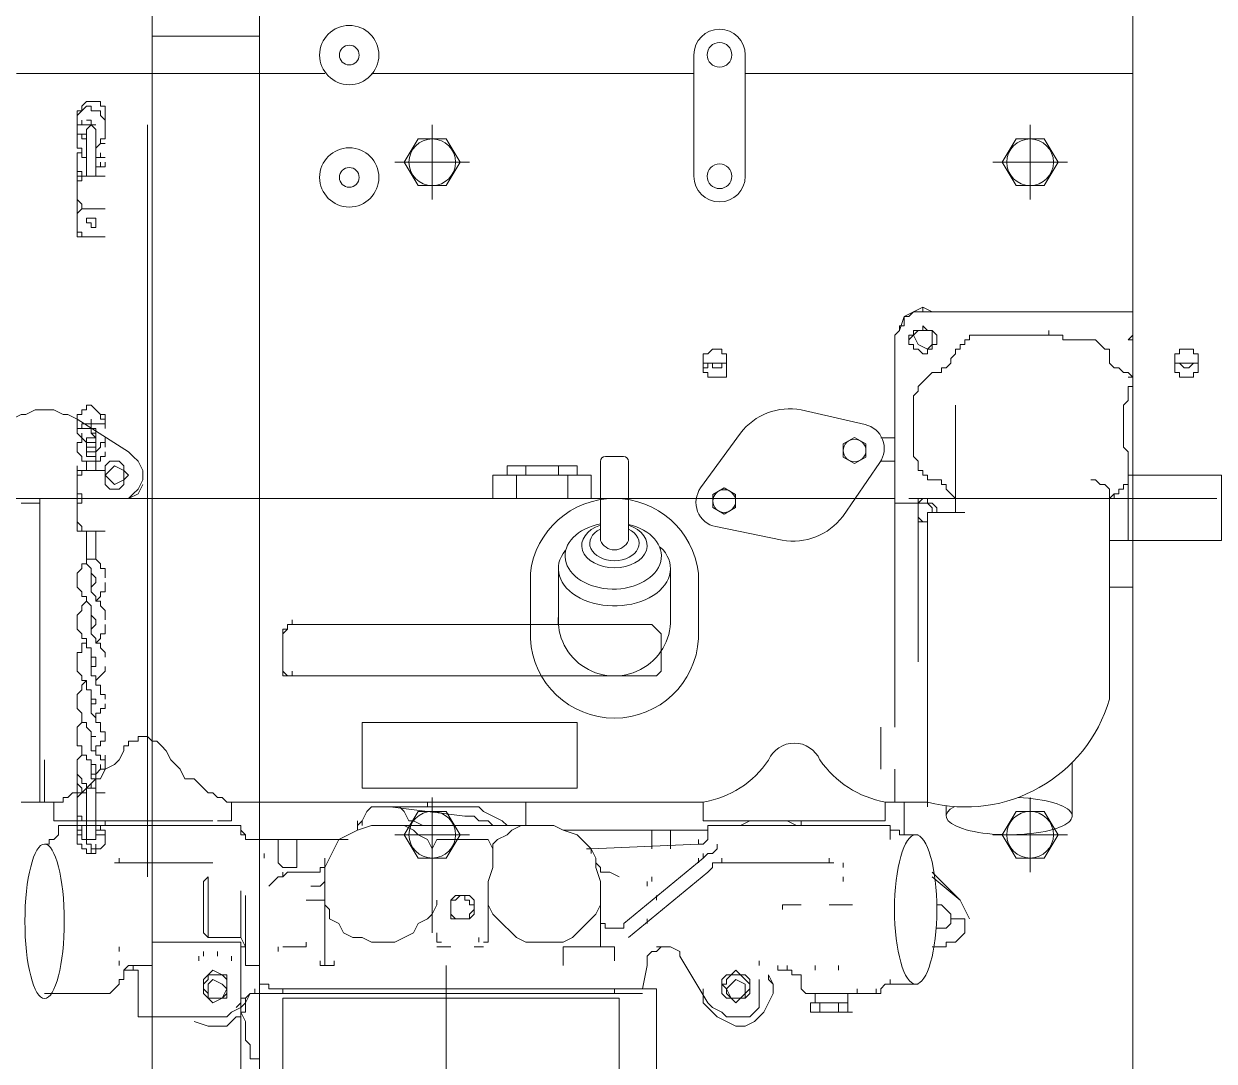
# Model space of a CAD drawing. Header units: metres. Extents: x 397906.3 to 397920.3, y 480840.8 to 480854.5.
# Drawn here: x 397908.013 to 397908.671, y 480842.32 to 480842.894 of the extents above; entities that cross this region are included whole.
import ezdxf

# ---------------------------------------------------------------- set-up
doc = ezdxf.new("R2010")
doc.units = ezdxf.units.M
doc.header["$MEASUREMENT"] = 0
doc.linetypes.add('CENTER2', pattern=[1.125, 0.75, -0.125, 0.125, -0.125])
for name, color, linetype, lineweight in [('00-BAUT', 213, 'Continuous', 0), ('02-ENGINE', 213, 'Continuous', 0), ('at_Entity', 7, 'Continuous', 0)]:
    doc.layers.add(name, color=color, linetype=linetype, lineweight=lineweight)

# ---------------------------------------------------------------- blocks, each defined once
blk = doc.blocks.new('WIP-Pump-S')
at = {"layer": '00-BAUT', "linetype": 'CENTER2', "ltscale": 10}
for p, q in [((5.29431, 1.72717), (5.29431, 1.77596)), ((5.68466, 1.72717), (5.68466, 1.77596)), ((5.3187, 1.75157), (5.26991, 1.75157)), ((5.70905, 1.75157), (5.66026, 1.75157)), ((5.29431, 1.28803), (5.29431, 1.33682)), ((5.68466, 1.28803), (5.68466, 1.33682)), ((5.3187, 1.31242), (5.26991, 1.31242)), ((5.70905, 1.31242), (5.66026, 1.31242))]:
    blk.add_line(p, q, dxfattribs=at)
at = {"layer": '00-BAUT'}
for points in [[(5.31261, 1.75157), (5.30346, 1.73632), (5.28516, 1.73632), (5.27601, 1.75157), (5.28516, 1.76681), (5.30346, 1.76681)], [(5.70295, 1.75157), (5.69381, 1.73632), (5.67551, 1.73632), (5.66636, 1.75157), (5.67551, 1.76681), (5.69381, 1.76681)], [(5.41634, 1.56763), (5.40893, 1.57191), (5.40153, 1.56763), (5.40153, 1.55908), (5.40893, 1.5548), (5.41634, 1.55908)], [(5.50143, 1.53459), (5.49402, 1.53887), (5.48661, 1.53459), (5.48661, 1.52604), (5.49402, 1.52176), (5.50143, 1.52604)], [(5.31261, 1.31242), (5.30346, 1.29717), (5.28516, 1.29717), (5.27601, 1.31242), (5.28516, 1.32767), (5.30346, 1.32767)], [(5.70295, 1.31242), (5.69381, 1.29717), (5.67551, 1.29717), (5.66636, 1.31242), (5.67551, 1.32767), (5.69381, 1.32767)]]:
    blk.add_lwpolyline(points, close=True, dxfattribs=at)
for centre, radius in [((5.29431, 1.75157), 0.01525), ((5.68466, 1.75157), 0.01525), ((5.40893, 1.56335), 0.00741), ((5.49402, 1.53031), 0.00741), ((5.29431, 1.31242), 0.01525), ((5.68466, 1.31242), 0.01525)]:
    blk.add_circle(centre, radius, dxfattribs=at)
at = {"layer": '02-ENGINE'}
for p, q in [((5.22722, 2.36149), (5.22722, 0.80217)), ((5.48033, 1.82171), (5.48033, 1.74242)), ((5.51388, 1.74242), (5.51388, 1.82171)), ((5.55657, 1.50455), (5.55657, 1.55621)), ((5.5598, 1.55944), (5.57165, 1.55944)), ((5.57487, 1.50455), (5.57487, 1.55621)), ((5.52913, 1.45575), (5.52913, 1.48625)), ((5.60232, 1.44989), (5.60232, 1.48625)), ((5.51083, 1.44051), (5.51083, 1.4832)), ((5.62062, 1.44051), (5.62062, 1.4832)), ((5.26686, 1.35969), (5.26686, 1.32462)), ((5.3492, 1.32462), (5.3492, 1.33138)), ((5.3614, 1.33377), (5.38885, 1.33377))]:
    blk.add_line(p, q, dxfattribs=at)
blk.add_lwpolyline([(5.45622, 1.50475), (5.4996, 1.5136, 0.545772), (5.50942, 1.53889), (5.48338, 1.57469, 0.282357), (5.44374, 1.58994), (5.40208, 1.58032, 0.529292), (5.39242, 1.55546), (5.41668, 1.52025, 0.282357)], format="xyb", close=True, dxfattribs=at)
for centre, radius in [((5.73885, 1.8216), 0.01935), ((5.49711, 1.82171), 0.00806), ((5.73885, 1.8216), 0.00645), ((5.73885, 1.74168), 0.01935), ((5.49711, 1.74242), 0.00806), ((5.73885, 1.74168), 0.00645)]:
    blk.add_circle(centre, radius, dxfattribs=at)
for centre, radius, start, end in [((5.49711, 1.82171), 0.01677, 0, 180), ((5.49711, 1.74242), 0.01677, 180, 0), ((5.5598, 1.55621), 0.00323, 90, 180), ((5.57165, 1.55621), 0.00323, 0, 90), ((5.56572, 1.47672), 0.05527, 6.73262, 173.26738), ((5.56572, 1.50836), 0.00991, 202.61986, 337.38014), ((5.56572, 1.45282), 0.03671, 175.41878, 4.58122), ((5.56572, 1.44356), 0.05498, 183.17983, 356.82017), ((5.3365, 1.42859), 0.09804, 196.42968, 284.71541), ((5.44831, 1.35402), 0.01825, 23.21396, 156.78604), ((5.37747, 1.3984), 0.06562, 279.98425, 325.4862), ((5.51812, 1.39678), 0.06386, 213.84849, 260.68106)]:
    blk.add_arc(centre, radius, start, end, dxfattribs=at)
for centre, major_axis, ratio, start_param, end_param in [((5.5665, 1.49449), (-0.03146, 0), 0.688326, 5.033273, 10.726049), ((5.56572, 1.50132), (-0.02135, 0), 0.684088, 5.1553, 10.552663), ((5.56572, 1.50271), (-0.01611, 0), 0.703661, 5.316218, 10.391745), ((5.56572, 1.48625), (-0.0366, 0), 0.666667, 5.66976, 9.93552), ((5.30803, 1.32462), (-0.04117, 0), 0.296296, 4.860232, 9.956506)]:
    blk.add_ellipse(centre, major_axis=major_axis, ratio=ratio, start_param=start_param, end_param=end_param, dxfattribs=at)
for centre, major_axis, ratio in [((5.36902, 1.26363), (0, 0.04879), 0.282981), ((5.93777, 1.25589), (0, 0.05043), 0.254739)]:
    blk.add_ellipse(centre, major_axis=major_axis, ratio=ratio, dxfattribs=at)
at = {"layer": 'at_Entity'}
for p, q in [((5.38275, 1.57164), (5.39189, 1.57164)), ((5.38275, 1.57164), (5.39189, 1.57164)), ((5.39189, 1.55639), (5.38275, 1.55639)), ((5.24246, 1.42831), (5.24246, 1.40086))]:
    blk.add_line(p, q, dxfattribs=at)
for points in [[(5.79749, 0.98916), (5.79749, 2.00468)], [(5.86763, 1.8522), (5.86763, 1.28498)], [(5.86763, 1.8339), (5.79749, 1.8339)], [(5.48033, 1.80951), (5.22722, 1.80951)], [(5.48033, 1.80951), (5.22722, 1.80951)], [(5.48033, 1.80951), (5.22722, 1.80951)], [(5.51388, 1.80951), (5.7243, 1.80951), (5.51388, 1.80951), (5.51388, 1.80951)], [(5.7243, 1.80951), (5.51388, 1.80951)], [(5.7548, 1.80951), (5.95607, 1.80951), (5.7548, 1.80951), (5.7548, 1.80951)], [(5.95607, 1.80951), (5.7548, 1.80951)], [(5.90728, 1.79121), (5.90118, 1.79121), (5.90118, 1.78816), (5.89813, 1.78816), (5.89813, 1.77596)], [(5.91033, 1.78816), (5.90728, 1.78816), (5.90728, 1.78511), (5.90118, 1.78511), (5.90118, 1.78206), (5.89813, 1.77901), (5.89813, 1.77596)], [(5.91643, 1.78206), (5.91643, 1.78511), (5.91338, 1.78511), (5.91338, 1.78816), (5.91033, 1.79121), (5.90728, 1.79121)], [(5.91338, 1.77596), (5.91643, 1.77596), (5.91643, 1.78206), (5.91338, 1.78511), (5.91033, 1.78816)], [(5.89813, 1.78511), (5.89813, 1.78206)], [(5.89813, 1.77901), (5.89813, 1.78206)], [(5.87068, 1.77596), (5.87068, 1.28498)], [(5.89813, 1.77901), (5.89813, 1.77291)], [(5.89813, 1.77291), (5.89813, 1.76681), (5.90118, 1.76681), (5.90118, 1.76376)], [(5.90423, 1.77596), (5.90728, 1.77596), (5.90728, 1.77901), (5.91033, 1.77901)], [(5.91033, 1.77291), (5.90728, 1.77596), (5.90423, 1.77291)], [(5.90423, 1.74242), (5.90423, 1.77291)], [(5.90728, 1.77596), (5.90728, 1.77901)], [(5.90728, 1.77596), (5.90728, 1.77901)], [(5.90728, 1.77901), (5.90728, 1.77596)], [(5.91033, 1.77596), (5.90728, 1.77596)], [(5.91033, 1.76681), (5.91033, 1.76986), (5.91643, 1.76986), (5.91643, 1.77596), (5.91033, 1.77596)], [(5.91033, 1.76986), (5.91033, 1.77291)], [(5.91033, 1.76986), (5.91033, 1.77291)], [(5.91033, 1.74242), (5.91033, 1.77291)], [(5.91338, 1.77596), (5.91338, 1.77901)], [(5.91643, 1.77291), (5.91643, 1.77901)], [(5.91643, 1.76986), (5.91643, 1.77291)], [(5.91643, 1.76986), (5.91643, 1.77291)], [(5.27601, 1.75157), (5.28516, 1.76681)], [(5.28516, 1.76681), (5.30346, 1.76681)], [(5.30346, 1.76681), (5.31261, 1.75157)], [(5.66636, 1.75157), (5.67551, 1.76681)], [(5.67551, 1.76681), (5.69381, 1.76681)], [(5.69381, 1.76681), (5.70295, 1.75157)], [(5.89813, 1.76681), (5.89813, 1.76986)], [(5.90118, 1.76376), (5.90118, 1.76681)], [(5.90118, 1.76376), (5.90118, 1.76681)], [(5.90118, 1.76376), (5.90118, 1.76681)], [(5.90118, 1.76376), (5.90118, 1.76681)], [(5.90118, 1.76376), (5.90118, 1.76681)], [(5.90118, 1.76376), (5.90118, 1.76681)], [(5.91033, 1.75157), (5.91033, 1.75462), (5.91338, 1.75462), (5.91338, 1.76071), (5.91643, 1.76071), (5.91643, 1.76986)], [(5.91033, 1.76681), (5.91338, 1.76681), (5.91338, 1.76986)], [(5.89813, 1.76376), (5.90118, 1.76376)], [(5.90118, 1.76376), (5.90423, 1.76071)], [(5.90118, 1.75462), (5.90118, 1.75766)], [(5.90118, 1.75462), (5.90118, 1.75766)], [(5.90118, 1.75462), (5.90118, 1.75766)], [(5.90423, 1.75462), (5.90423, 1.75766)], [(5.91338, 1.74242), (5.91338, 1.74547), (5.91643, 1.74547), (5.91643, 1.75766), (5.91338, 1.75766)], [(5.28516, 1.73632), (5.27601, 1.75157)], [(5.31261, 1.75157), (5.30346, 1.73632)], [(5.67551, 1.73632), (5.66636, 1.75157)], [(5.70295, 1.75157), (5.69381, 1.73632)], [(5.90118, 1.75462), (5.89813, 1.75462)], [(5.89813, 1.75157), (5.89813, 1.74852), (5.90118, 1.74852)], [(5.90423, 1.75462), (5.90118, 1.75462)], [(5.90118, 1.74852), (5.90118, 1.75157)], [(5.90118, 1.74852), (5.90118, 1.75157)], [(5.89813, 1.74242), (5.91643, 1.74242)], [(5.90118, 1.74852), (5.90423, 1.74852)], [(5.90118, 1.74852), (5.90423, 1.74852)], [(5.91338, 1.72107), (5.91338, 1.72412), (5.91643, 1.72717), (5.91643, 1.73937), (5.91338, 1.73937), (5.91338, 1.74242)], [(5.91643, 1.74242), (5.91643, 1.74547)], [(5.91643, 1.70277), (5.91643, 1.74242)], [(5.30346, 1.73632), (5.28516, 1.73632)], [(5.69381, 1.73632), (5.67551, 1.73632)], [(5.91643, 1.72107), (5.91643, 1.72717)], [(5.89813, 1.72107), (5.91338, 1.72107)], [(5.91338, 1.70277), (5.91338, 1.70582), (5.91643, 1.70582), (5.91643, 1.71802), (5.91338, 1.72107)], [(5.90728, 1.71497), (5.90423, 1.71497), (5.90423, 1.71192)], [(5.90423, 1.71192), (5.90423, 1.70887), (5.90728, 1.70887), (5.90728, 1.71192), (5.91033, 1.71192)], [(5.91033, 1.71192), (5.91033, 1.71497), (5.90728, 1.71497)], [(5.89813, 1.70277), (5.91643, 1.70277)], [(5.91643, 1.70277), (5.91643, 1.70582)], [(5.3797, 1.64178), (5.37665, 1.65093), (5.37055, 1.65398), (5.36445, 1.65703), (5.35835, 1.65398)], [(5.3797, 1.64178), (5.37665, 1.65093), (5.37055, 1.65398), (5.36445, 1.65703), (5.35835, 1.65398)], [(5.36445, 1.65398), (5.36445, 1.65703)], [(5.36445, 1.65398), (5.36445, 1.65703)], [(5.36445, 1.65398), (5.36445, 1.65703)], [(5.38275, 1.53199), (5.38275, 1.63873), (5.3797, 1.64178), (5.3797, 1.64483), (5.37665, 1.64483), (5.37665, 1.65093), (5.3736, 1.65093), (5.37055, 1.65398), (5.22722, 1.65398)], [(5.36445, 1.65398), (5.22722, 1.65398)], [(5.22722, 1.63263), (5.22722, 1.63568), (5.23027, 1.63568), (5.22722, 1.63873), (5.22722, 1.64178)], [(5.22722, 1.63873), (5.22722, 1.64178)], [(5.22722, 1.63873), (5.22722, 1.64178)], [(5.22722, 1.63873), (5.22722, 1.64178)], [(5.22722, 1.63568), (5.22722, 1.64178)], [(5.28211, 1.63873), (5.28211, 1.64178)], [(5.36445, 1.64483), (5.3614, 1.64178), (5.35835, 1.64178), (5.3553, 1.63873), (5.3553, 1.63263), (5.35835, 1.63263), (5.35835, 1.62958), (5.3614, 1.62958), (5.3614, 1.62653), (5.36445, 1.62653), (5.3675, 1.62958), (5.37055, 1.62958), (5.37055, 1.63263), (5.3736, 1.63263), (5.3736, 1.63873), (5.37055, 1.63873), (5.37055, 1.64178), (5.36445, 1.64178), (5.36445, 1.64483), (5.36445, 1.64483)], [(5.3614, 1.64178), (5.35835, 1.64178), (5.35835, 1.63263), (5.3614, 1.62958), (5.3675, 1.63263), (5.37055, 1.63873), (5.3675, 1.64178), (5.3614, 1.64178), (5.3614, 1.64178)], [(5.36445, 1.64483), (5.3614, 1.64178)], [(5.36445, 1.62653), (5.3675, 1.62958), (5.37055, 1.62958), (5.37055, 1.63263), (5.3736, 1.63263), (5.3736, 1.63568), (5.37055, 1.63873), (5.37055, 1.64178), (5.36445, 1.64178), (5.36445, 1.64483)], [(5.3736, 1.63568), (5.37055, 1.63873), (5.37055, 1.64178), (5.36445, 1.64178), (5.36445, 1.64483)], [(5.36445, 1.62653), (5.3675, 1.62958), (5.37055, 1.62958), (5.37055, 1.63263), (5.3736, 1.63263), (5.3736, 1.63568), (5.37055, 1.63873), (5.37055, 1.64178), (5.36445, 1.64178), (5.36445, 1.64483)], [(5.22722, 1.61128), (5.23027, 1.61433), (5.23332, 1.61433), (5.23636, 1.61738), (5.23941, 1.61738), (5.24246, 1.62043), (5.24246, 1.62958), (5.24551, 1.62958), (5.24856, 1.63263), (5.25161, 1.63568), (5.27296, 1.63568), (5.27296, 1.63873), (5.28211, 1.63873)], [(5.22722, 1.63568), (5.22722, 1.63873)], [(5.3248, 1.63873), (5.28211, 1.63873)], [(5.3248, 1.63873), (5.33395, 1.63873), (5.33395, 1.63568), (5.337, 1.63568), (5.337, 1.63263), (5.34005, 1.63263), (5.34005, 1.62958), (5.3431, 1.62958), (5.3431, 1.62653), (5.34615, 1.62348), (5.34615, 1.62043), (5.3492, 1.61738), (5.35225, 1.61738), (5.35225, 1.61433), (5.35835, 1.61433), (5.3614, 1.61128), (5.36445, 1.60823), (5.3675, 1.60518), (5.3675, 1.60213), (5.37055, 1.59909), (5.37055, 1.55944), (5.3675, 1.55639), (5.3675, 1.55029), (5.36445, 1.55029), (5.36445, 1.54724), (5.3614, 1.54724), (5.3614, 1.54419), (5.35225, 1.54419), (5.35225, 1.54114), (5.3492, 1.54114), (5.3492, 1.53809), (5.34615, 1.53504)], [(5.35835, 1.63873), (5.35835, 1.63263), (5.3614, 1.62958), (5.3675, 1.63263), (5.37055, 1.63873)], [(5.36445, 1.62653), (5.3675, 1.62958), (5.37055, 1.62958), (5.37055, 1.63263), (5.3736, 1.63263), (5.3736, 1.63568)], [(5.19062, 1.62958), (5.18757, 1.62958), (5.18757, 1.62653), (5.18452, 1.62653), (5.18452, 1.62043), (5.18757, 1.62043), (5.19062, 1.61738)], [(5.19062, 1.62958), (5.19672, 1.62958), (5.19672, 1.62653), (5.19977, 1.62653), (5.19977, 1.62043), (5.19672, 1.62043), (5.19367, 1.61738), (5.19062, 1.61738)], [(5.3614, 1.62653), (5.36445, 1.62653)], [(5.49863, 1.62958), (5.49558, 1.62958), (5.49558, 1.62653), (5.49253, 1.62653), (5.49253, 1.62043), (5.49558, 1.62043), (5.49558, 1.61738), (5.49863, 1.61738)], [(5.49863, 1.62958), (5.50168, 1.62958), (5.50473, 1.62653), (5.50778, 1.62653), (5.50778, 1.62043), (5.50168, 1.62043), (5.50168, 1.61738), (5.49863, 1.61738)], [(5.18452, 1.61738), (5.18452, 1.62348)], [(5.19062, 1.62043), (5.18452, 1.62043), (5.18452, 1.61433), (5.18757, 1.61433), (5.18757, 1.61128), (5.19062, 1.61128)], [(5.19062, 1.62043), (5.19977, 1.62043), (5.19977, 1.61433), (5.19672, 1.61433), (5.19672, 1.61128), (5.19062, 1.61128)], [(5.19977, 1.61738), (5.19977, 1.62348)], [(5.49253, 1.61738), (5.49253, 1.62348)], [(5.49863, 1.62043), (5.49253, 1.62043), (5.49253, 1.61128), (5.49863, 1.61128)], [(5.49863, 1.62043), (5.50473, 1.62043), (5.50473, 1.61738), (5.50778, 1.61738), (5.50778, 1.61433), (5.50473, 1.61433), (5.50473, 1.61128), (5.49863, 1.61128)], [(5.50778, 1.61738), (5.50778, 1.62348)], [(5.22722, 1.54724), (5.23027, 1.54724), (5.23027, 1.56249), (5.23332, 1.56554), (5.23332, 1.59299), (5.23027, 1.59604), (5.23027, 1.60518), (5.22722, 1.60518), (5.22722, 1.61128), (5.23027, 1.61128), (5.22722, 1.61128)], [(5.23027, 1.61128), (5.22722, 1.61128)], [(5.3431, 1.59299), (5.3431, 1.56859)], [(5.98352, 1.52589), (5.99267, 1.53199), (5.99572, 1.53504), (5.99877, 1.53809), (6.00182, 1.54419), (6.00182, 1.55029), (5.99877, 1.55639), (5.99572, 1.55944), (5.99267, 1.56249), (5.95912, 1.58384), (5.95302, 1.58689), (5.94997, 1.58689), (5.94387, 1.58994), (5.93168, 1.58994), (5.92558, 1.58689), (5.92253, 1.58689), (5.91643, 1.58384), (5.88288, 1.56249)], [(5.91033, 1.59299), (5.90728, 1.59299), (5.90423, 1.58994), (5.90118, 1.58689), (5.90118, 1.58384), (5.89813, 1.58384), (5.89813, 1.58079)], [(5.90118, 1.58689), (5.89813, 1.58689), (5.89813, 1.58384)], [(5.91643, 1.57774), (5.91643, 1.58689), (5.91338, 1.58689), (5.91338, 1.58994), (5.91033, 1.58994), (5.91033, 1.59299)], [(5.95912, 1.58384), (5.95302, 1.58689), (5.94997, 1.58689), (5.94387, 1.58994), (5.93168, 1.58994), (5.92558, 1.58689), (5.92253, 1.58689), (5.91643, 1.58384)], [(5.91643, 1.58384), (5.88288, 1.56249)], [(5.89813, 1.58079), (5.89813, 1.58384)], [(5.89813, 1.58079), (5.89813, 1.58384)], [(5.89813, 1.58079), (5.89813, 1.58384)], [(5.89813, 1.58079), (5.89813, 1.58384)], [(5.89813, 1.58079), (5.89813, 1.57774)], [(5.90118, 1.58079), (5.89813, 1.58079)], [(5.90728, 1.57774), (5.90728, 1.58079), (5.90118, 1.58079)], [(5.90423, 1.57164), (5.90423, 1.57774), (5.90728, 1.57774)], [(5.90728, 1.58079), (5.90728, 1.58384)], [(5.90728, 1.58079), (5.90728, 1.58384)], [(5.90728, 1.58384), (5.90728, 1.58079)], [(5.91338, 1.57774), (5.91338, 1.58079), (5.90728, 1.58079)], [(5.90728, 1.57774), (5.90728, 1.58079)], [(5.90728, 1.58079), (5.90728, 1.57469)], [(5.90728, 1.57774), (5.90728, 1.57469)], [(5.91033, 1.57774), (5.90728, 1.57774)], [(5.91033, 1.56859), (5.91338, 1.57164), (5.91643, 1.57469), (5.91643, 1.57774)], [(5.91338, 1.57774), (5.91033, 1.57774)], [(5.91338, 1.57774), (5.91338, 1.58079)], [(5.91643, 1.57774), (5.91338, 1.57774)], [(5.91643, 1.57774), (5.91338, 1.57774)], [(5.91643, 1.57774), (5.91643, 1.58079)], [(5.91643, 1.57774), (5.91643, 1.58079)], [(5.89813, 1.57164), (5.89813, 1.56859), (5.90118, 1.56859), (5.90118, 1.56554)], [(5.90423, 1.57469), (5.90728, 1.57469)], [(5.90728, 1.57469), (5.90423, 1.57164)], [(5.90423, 1.57469), (5.90728, 1.57469)], [(5.90423, 1.57164), (5.90423, 1.56859)], [(5.90728, 1.57164), (5.90423, 1.57164)], [(5.91033, 1.56859), (5.91033, 1.57164), (5.90728, 1.57164)], [(5.91033, 1.55639), (5.91338, 1.55639), (5.91338, 1.55944), (5.91643, 1.56249), (5.91643, 1.56859), (5.91338, 1.56859), (5.91338, 1.57164)], [(5.91338, 1.57164), (5.91338, 1.57469)], [(5.91338, 1.57164), (5.91338, 1.57469)], [(5.3431, 1.56859), (5.3431, 1.52284)], [(5.88288, 1.56249), (5.87983, 1.55944), (5.87678, 1.55639), (5.87373, 1.55029), (5.87373, 1.54419), (5.87678, 1.53809), (5.87983, 1.53504), (5.88288, 1.53199)], [(5.88288, 1.56249), (5.87983, 1.55944), (5.87678, 1.55639), (5.87373, 1.55029), (5.87373, 1.54724)], [(5.89813, 1.56859), (5.89813, 1.56554)], [(5.89813, 1.56249), (5.89813, 1.55944), (5.90118, 1.55944), (5.90118, 1.55639), (5.90423, 1.55639)], [(5.90118, 1.56554), (5.90423, 1.56249)], [(5.90423, 1.55944), (5.90423, 1.56859)], [(5.90423, 1.56554), (5.90423, 1.56859)], [(5.90728, 1.56859), (5.90423, 1.56859), (5.90423, 1.56554)], [(5.90423, 1.56249), (5.90423, 1.56554)], [(5.90423, 1.56554), (5.90728, 1.56554)], [(5.90728, 1.56249), (5.90423, 1.56249), (5.90423, 1.55944)], [(5.91033, 1.56554), (5.91033, 1.56859), (5.90728, 1.56859)], [(5.90728, 1.56554), (5.91033, 1.56554)], [(5.91033, 1.55944), (5.91033, 1.56249), (5.90728, 1.56249)], [(5.91033, 1.55944), (5.91033, 1.56859)], [(5.91033, 1.56554), (5.91033, 1.56859)], [(5.91033, 1.56554), (5.91033, 1.56859)], [(5.89203, 1.55639), (5.88898, 1.55639), (5.88593, 1.55334), (5.88593, 1.55029), (5.88288, 1.54724), (5.88593, 1.54419), (5.88593, 1.54114), (5.88898, 1.53809), (5.89508, 1.53809), (5.89813, 1.54114), (5.89813, 1.55334), (5.89508, 1.55639), (5.89203, 1.55639), (5.89203, 1.55639)], [(5.90423, 1.55944), (5.90423, 1.55639)], [(5.90423, 1.55944), (5.90728, 1.55944)], [(5.90423, 1.55639), (5.91033, 1.55639)], [(5.90423, 1.55639), (5.90423, 1.55029)], [(5.90728, 1.55944), (5.91033, 1.55944)], [(5.91033, 1.55639), (5.91033, 1.55029)], [(5.23027, 1.54724), (5.16927, 1.54724), (5.16927, 1.50455), (5.23027, 1.50455)], [(5.23027, 1.54724), (5.23027, 1.50455)], [(5.58097, 1.54724), (5.59622, 1.54724), (5.59622, 1.53199)], [(5.58097, 1.54724), (5.58097, 1.53199)], [(5.60232, 1.55334), (5.63586, 1.55334), (5.59012, 1.55334), (5.60232, 1.55334), (5.60232, 1.55334)], [(5.59012, 1.55334), (5.59012, 1.54724)], [(5.62976, 1.54724), (5.59622, 1.54724)], [(5.60232, 1.55334), (5.60232, 1.54724)], [(5.62366, 1.55334), (5.62366, 1.54724)], [(5.62976, 1.53199), (5.62976, 1.54724), (5.64501, 1.54724)], [(5.63586, 1.55334), (5.63586, 1.54724)], [(5.64501, 1.54724), (5.64501, 1.53199)], [(5.87373, 1.54724), (5.87373, 1.55029)], [(5.88288, 1.54724), (5.88593, 1.54419), (5.88593, 1.54114), (5.88898, 1.53809), (5.89508, 1.53809), (5.89813, 1.54114), (5.89813, 1.54724)], [(5.89203, 1.55334), (5.88593, 1.55029), (5.88593, 1.54419), (5.89203, 1.54114), (5.89508, 1.54419), (5.89813, 1.54724), (5.89508, 1.55029), (5.89203, 1.55334), (5.89203, 1.55334)], [(5.88593, 1.54724), (5.88593, 1.54419), (5.89203, 1.54114), (5.89508, 1.54419), (5.89813, 1.54724)], [(5.89813, 1.55029), (5.91643, 1.55029)], [(5.91338, 1.53199), (5.91338, 1.53504), (5.91643, 1.53504), (5.91643, 1.54724), (5.91338, 1.54724), (5.91338, 1.55029)], [(5.91643, 1.55029), (5.91643, 1.55334)], [(5.91643, 1.5137), (5.91643, 1.55029)], [(5.23941, 1.53504), (5.23636, 1.53504), (5.23636, 1.53809), (5.23332, 1.53809), (5.23332, 1.54114), (5.23027, 1.54114), (5.23027, 1.54419)], [(5.25466, 1.54419), (5.25161, 1.54419), (5.24856, 1.54114), (5.24551, 1.54114), (5.24246, 1.53809), (5.24246, 1.53199)], [(5.87373, 1.54114), (5.87678, 1.53504), (5.88288, 1.53199)], [(5.3736, 1.53199), (5.17232, 1.53199)], [(5.23941, 1.53199), (5.23941, 1.53504)], [(5.24246, 1.49845), (5.24246, 1.53199), (5.23941, 1.53504)], [(5.24246, 1.52894), (5.24246, 1.53199)], [(5.3431, 1.53199), (5.3431, 1.53504)], [(5.34615, 1.53504), (5.3431, 1.53199), (5.3431, 1.52894)], [(5.3675, 1.52894), (5.36445, 1.53199), (5.3614, 1.53199), (5.3614, 1.52894), (5.35835, 1.52894), (5.3553, 1.52589), (5.3553, 1.52284)], [(5.3675, 1.52894), (5.36445, 1.53199), (5.3614, 1.53199)], [(5.3675, 1.52894), (5.3675, 1.53199), (5.36445, 1.53199)], [(5.3675, 1.52894), (5.3675, 1.53199), (5.36445, 1.53199)], [(5.38275, 1.53199), (5.38275, 1.38256)], [(5.94082, 1.53199), (5.38275, 1.53199)], [(5.45289, 1.53199), (5.41324, 1.53199)], [(5.69686, 1.53199), (5.49558, 1.53199)], [(5.77615, 1.53199), (5.7365, 1.53199)], [(6.01706, 1.53199), (5.81579, 1.53199)], [(5.89813, 1.53199), (5.91338, 1.53199)], [(5.91338, 1.51065), (5.91338, 1.5137), (5.91643, 1.51675), (5.91643, 1.52894), (5.91338, 1.52894), (5.91338, 1.53199)], [(5.94082, 1.52894), (5.94082, 1.53199), (5.94082, 1.36122)], [(5.24246, 1.52284), (5.24246, 1.52589)], [(5.3431, 1.52284), (5.3431, 1.52589)], [(5.3675, 1.52894), (5.3614, 1.52894), (5.35835, 1.52589), (5.35835, 1.52284)], [(5.35835, 1.52284), (5.35835, 1.52589)], [(5.3675, 1.52894), (5.3675, 1.42526)], [(5.38275, 1.52894), (5.3675, 1.52894)], [(5.94082, 1.52894), (5.94082, 1.38866)], [(5.95302, 1.52894), (5.94082, 1.52894)], [(5.337, 1.52284), (5.3614, 1.52284)], [(5.3614, 1.33072), (5.3614, 1.52284)], [(5.3614, 1.5198), (5.3614, 1.51675)], [(5.3614, 1.5198), (5.3614, 1.51675)], [(5.3675, 1.51675), (5.3614, 1.51675)], [(5.36445, 1.51675), (5.3675, 1.5198)], [(5.36445, 1.51675), (5.3675, 1.5198)], [(5.89813, 1.51065), (5.91643, 1.51065)], [(5.90423, 1.51065), (5.90423, 1.49235)], [(5.91033, 1.51065), (5.91033, 1.49235)], [(5.91643, 1.5137), (5.91643, 1.51065)], [(5.23027, 1.50455), (5.24246, 1.50455)], [(5.24246, 1.49845), (5.24246, 1.45575)], [(5.24246, 1.49235), (5.24246, 1.4832)], [(5.90423, 1.49235), (5.90118, 1.4893), (5.90118, 1.48625), (5.89813, 1.48625), (5.89813, 1.48015)], [(5.91033, 1.49235), (5.90423, 1.49235)], [(5.90728, 1.45575), (5.90728, 1.46185), (5.91033, 1.4649), (5.91033, 1.46795), (5.91338, 1.46795), (5.91338, 1.471), (5.91643, 1.47405), (5.91643, 1.4832), (5.91338, 1.48625), (5.91338, 1.4893), (5.91033, 1.4893), (5.91033, 1.49235)], [(5.90728, 1.48625), (5.91033, 1.4893), (5.91033, 1.49235)], [(5.90728, 1.471), (5.90728, 1.47405), (5.90423, 1.4771), (5.90423, 1.48015), (5.90728, 1.4832), (5.90728, 1.48625)], [(5.90728, 1.48625), (5.90728, 1.47405)], [(5.90728, 1.471), (5.90728, 1.48625)], [(5.24246, 1.46795), (5.24246, 1.4832), (5.24246, 1.47405)], [(5.24246, 1.47405), (5.24246, 1.4771)], [(5.89813, 1.4771), (5.89813, 1.471), (5.90118, 1.471), (5.90118, 1.46795), (5.90423, 1.4649)], [(5.24246, 1.47405), (5.22722, 1.47405)], [(5.24246, 1.47405), (5.24246, 1.43136)], [(5.90728, 1.47405), (5.90728, 1.471), (5.90423, 1.46795), (5.90423, 1.4649), (5.90118, 1.4649), (5.90118, 1.46185), (5.89813, 1.4588), (5.89813, 1.4527)], [(5.24246, 1.4588), (5.24246, 1.46185)], [(5.91643, 1.4466), (5.91643, 1.45575), (5.91338, 1.4588), (5.91338, 1.46185), (5.91033, 1.4649)], [(5.90728, 1.4466), (5.90423, 1.44965), (5.90423, 1.4527), (5.90728, 1.45575)], [(5.90728, 1.4588), (5.90728, 1.4466)], [(5.90728, 1.4466), (5.90728, 1.4588)], [(5.54438, 1.44965), (5.54133, 1.44965), (5.53828, 1.4466), (5.53523, 1.44356), (5.53523, 1.44051)], [(5.54438, 1.44965), (5.77615, 1.44965)], [(5.78224, 1.42526), (5.78224, 1.44356), (5.77919, 1.4466), (5.77919, 1.44965), (5.7731, 1.44965)], [(5.77615, 1.44965), (5.77615, 1.4527)], [(5.78224, 1.42526), (5.78224, 1.4466), (5.77919, 1.4466), (5.77919, 1.44965), (5.77615, 1.44965)], [(5.89813, 1.44965), (5.89813, 1.4466)], [(5.90728, 1.4466), (5.90728, 1.44356), (5.90423, 1.44051), (5.90423, 1.43746), (5.90118, 1.43746), (5.90118, 1.43441), (5.89813, 1.43136), (5.89813, 1.42831)], [(5.89813, 1.4466), (5.89813, 1.44356), (5.90118, 1.44356), (5.90118, 1.44051), (5.90423, 1.43746)], [(5.90728, 1.4466), (5.90728, 1.44965)], [(5.90728, 1.4466), (5.90728, 1.44965)], [(5.90728, 1.43136), (5.90728, 1.43441), (5.91033, 1.43441), (5.91033, 1.44051), (5.91338, 1.44051), (5.91338, 1.44356), (5.91643, 1.4466)], [(5.24246, 1.44356), (5.24246, 1.42831)], [(5.24246, 1.42831), (5.24246, 1.44356)], [(5.53523, 1.44051), (5.53523, 1.41916), (5.53828, 1.41611), (5.77615, 1.41611)], [(5.24246, 1.43441), (5.24246, 1.43746)], [(5.90728, 1.41916), (5.90728, 1.42221), (5.90423, 1.42221), (5.90423, 1.42831), (5.90728, 1.42831), (5.90728, 1.43136)], [(5.90728, 1.40391), (5.90728, 1.40696), (5.91033, 1.40696), (5.91033, 1.41306), (5.91338, 1.41306), (5.91338, 1.41611), (5.91643, 1.41916), (5.91643, 1.43136), (5.91338, 1.43136), (5.91338, 1.43746), (5.91033, 1.43746)], [(5.90728, 1.43136), (5.90728, 1.41916)], [(5.90728, 1.43136), (5.90728, 1.41916)], [(5.7731, 1.41611), (5.77919, 1.41611), (5.78224, 1.41916), (5.78224, 1.42526)], [(5.78224, 1.42526), (5.78224, 1.41611), (5.77615, 1.41611)], [(5.77615, 1.41611), (5.77615, 1.41916)], [(5.89813, 1.42221), (5.89813, 1.41916), (5.90118, 1.41611), (5.90423, 1.41306)], [(5.90728, 1.41916), (5.90728, 1.41611), (5.90423, 1.41611), (5.90423, 1.41001), (5.90118, 1.41001), (5.90118, 1.40391), (5.89813, 1.40391), (5.89813, 1.40086)], [(5.90728, 1.37341), (5.90728, 1.37646), (5.90423, 1.37646), (5.90728, 1.37646), (5.90728, 1.37951), (5.91033, 1.38256), (5.91033, 1.38561), (5.91338, 1.38561), (5.91338, 1.39171), (5.91643, 1.39476), (5.91643, 1.40391), (5.91338, 1.40696), (5.91338, 1.41001), (5.91033, 1.41306)], [(5.90728, 1.40391), (5.90728, 1.39171), (5.90423, 1.38866), (5.90423, 1.38561), (5.90118, 1.38561), (5.90118, 1.37951)], [(5.90728, 1.39476), (5.90728, 1.39781), (5.90423, 1.39781), (5.90423, 1.40086), (5.90728, 1.40086), (5.90728, 1.40391)], [(5.90728, 1.40391), (5.90728, 1.39171)], [(5.89813, 1.39781), (5.89813, 1.39476), (5.90118, 1.39476), (5.90118, 1.39171), (5.90423, 1.39171), (5.90423, 1.38866)], [(5.59012, 1.34292), (5.7304, 1.34292), (5.7304, 1.38561), (5.59012, 1.38561), (5.59012, 1.34292), (5.59012, 1.34292)], [(5.59012, 1.38561), (5.59012, 1.34292)], [(5.90728, 1.35817), (5.90728, 1.36122), (5.91033, 1.36122), (5.91033, 1.36427), (5.91338, 1.36427), (5.91338, 1.37036), (5.91643, 1.37036), (5.91643, 1.38256), (5.91338, 1.38561), (5.91338, 1.38866)], [(5.94082, 1.38866), (5.94082, 1.33377)], [(5.39189, 1.35512), (5.39189, 1.38256)], [(5.81579, 1.33377), (5.81884, 1.33377), (5.82189, 1.33682), (5.82494, 1.33682), (5.82799, 1.33987), (5.83104, 1.33987), (5.83409, 1.34292), (5.84019, 1.34902), (5.84629, 1.34902), (5.84934, 1.35512), (5.85239, 1.35817), (5.85544, 1.36122), (5.85848, 1.36731), (5.86153, 1.37036), (5.86458, 1.37341), (5.86763, 1.37341), (5.87068, 1.37646), (5.87678, 1.37646), (5.87678, 1.37341), (5.88288, 1.37341), (5.88288, 1.37036), (5.88593, 1.37036), (5.88593, 1.36731), (5.88898, 1.36122), (5.89203, 1.35817), (5.89813, 1.35512), (5.90118, 1.34902), (5.90423, 1.34902), (5.91033, 1.34292), (5.91338, 1.33987), (5.91948, 1.33987)], [(5.90118, 1.37951), (5.89813, 1.37951), (5.89813, 1.37646)], [(5.89813, 1.37646), (5.89813, 1.37341), (5.90118, 1.37341), (5.90118, 1.37036), (5.90423, 1.37036), (5.90423, 1.36731)], [(5.90728, 1.37951), (5.90728, 1.36731), (5.90423, 1.36731), (5.90423, 1.36427), (5.90118, 1.36427), (5.90118, 1.36122)], [(5.90728, 1.37951), (5.90728, 1.37036)], [(5.89813, 1.36122), (5.89813, 1.36427)], [(5.89813, 1.36122), (5.89813, 1.35817)], [(5.90118, 1.36122), (5.89813, 1.36122)], [(5.90728, 1.35817), (5.90728, 1.36122)], [(5.90728, 1.35817), (5.90728, 1.36122)], [(5.90728, 1.35817), (5.90728, 1.36122)], [(5.90728, 1.35817), (5.90728, 1.36122)], [(5.91033, 1.34597), (5.91338, 1.34597), (5.91338, 1.34902), (5.91643, 1.35207), (5.91643, 1.36122), (5.91338, 1.36427), (5.91338, 1.36731)], [(5.93777, 1.36122), (5.93777, 1.33377)], [(5.38275, 1.35512), (5.38275, 1.33377)], [(5.89813, 1.35817), (5.89813, 1.35512), (5.90118, 1.35512)], [(5.90118, 1.35512), (5.90118, 1.35817)], [(5.90118, 1.35512), (5.90423, 1.35207)], [(5.90423, 1.35817), (5.90728, 1.35817)], [(5.90423, 1.35512), (5.90423, 1.35817)], [(5.90423, 1.35207), (5.90423, 1.35512)], [(5.90423, 1.35207), (5.90423, 1.35512)], [(5.90423, 1.35207), (5.90423, 1.35512)], [(5.90728, 1.35817), (5.90728, 1.35207)], [(5.90728, 1.35817), (5.90728, 1.35207)], [(5.90728, 1.35207), (5.90728, 1.35512)], [(5.91643, 1.32157), (5.91643, 1.35512)], [(5.90423, 1.34902), (5.90423, 1.35207)], [(5.90423, 1.35207), (5.90423, 1.34902)], [(5.90728, 1.35207), (5.90423, 1.35207)], [(5.90423, 1.35207), (5.90728, 1.35207)], [(5.90423, 1.34902), (5.90423, 1.34597)], [(5.90728, 1.34902), (5.90423, 1.34902)], [(5.90423, 1.34597), (5.90423, 1.34902)], [(5.90423, 1.34597), (5.90423, 1.34902)], [(5.90423, 1.34902), (5.90423, 1.34597)], [(5.90423, 1.31242), (5.90423, 1.34597)], [(5.90728, 1.34292), (5.90423, 1.34292), (5.90423, 1.34597)], [(5.90728, 1.35207), (5.90728, 1.34902)], [(5.90728, 1.34292), (5.90728, 1.34597)], [(5.91033, 1.34292), (5.91033, 1.34597)], [(5.91033, 1.31242), (5.91033, 1.34597)], [(5.91338, 1.33987), (5.91338, 1.34292), (5.91643, 1.34597), (5.91643, 1.35207)], [(5.89813, 1.33987), (5.90423, 1.33987)], [(5.91033, 1.34292), (5.90728, 1.34292)], [(5.91033, 1.33987), (5.91338, 1.33987)], [(5.91338, 1.32157), (5.91338, 1.32462), (5.91643, 1.32462), (5.91643, 1.33682), (5.91338, 1.33987)], [(5.91643, 1.33682), (5.91643, 1.33987)], [(5.91948, 1.33987), (5.92253, 1.33682), (5.92558, 1.33682), (5.92558, 1.33377), (5.93168, 1.33377)], [(5.94082, 1.33377), (5.94082, 1.33682)], [(5.94082, 1.33377), (5.94082, 1.33682)], [(5.37665, 1.32462), (5.37665, 1.33377)], [(5.38885, 1.32157), (5.38885, 1.33377)], [(5.81579, 1.33377), (5.50778, 1.33377)], [(5.50778, 1.32157), (5.50778, 1.33377)], [(5.62366, 1.31852), (5.62366, 1.33377)], [(5.71515, 1.33072), (5.65416, 1.33072), (5.65111, 1.32767), (5.64501, 1.32462), (5.63891, 1.32157), (5.63586, 1.31852)], [(5.7121, 1.33072), (5.66331, 1.32462), (5.65721, 1.32462), (5.65416, 1.32157), (5.64806, 1.32157), (5.64501, 1.31852)], [(5.68771, 1.33377), (5.68771, 1.33072)], [(5.73345, 1.31852), (5.7304, 1.32157), (5.72735, 1.32767), (5.7243, 1.33072), (5.706, 1.33072), (5.70295, 1.32767), (5.69991, 1.32157)], [(5.81579, 1.32157), (5.81579, 1.33377)], [(5.93168, 1.32157), (5.93168, 1.33377)], [(5.94082, 1.33377), (5.93168, 1.33377)], [(5.95302, 1.33377), (5.94082, 1.33377)], [(5.27601, 1.31242), (5.28516, 1.32767)], [(5.28516, 1.32767), (5.30346, 1.32767)], [(5.30346, 1.32767), (5.31261, 1.31242)], [(5.37665, 1.32157), (5.37665, 1.32462)], [(5.37665, 1.32157), (5.37665, 1.32462)], [(5.37665, 1.31242), (5.37665, 1.32157)], [(5.38885, 1.32157), (5.50778, 1.32157)], [(5.44374, 1.31852), (5.44374, 1.32157)], [(5.44374, 1.32157), (5.44374, 1.31852)], [(5.45289, 1.32157), (5.44679, 1.31852)], [(5.48338, 1.31852), (5.47728, 1.32157)], [(5.66636, 1.31242), (5.67551, 1.32767)], [(5.67551, 1.32767), (5.69381, 1.32767)], [(5.69076, 1.31852), (5.69686, 1.32157), (5.69991, 1.32157)], [(5.69381, 1.32767), (5.70295, 1.31242)], [(5.7304, 1.31852), (5.7304, 1.32157)], [(5.73345, 1.31852), (5.73345, 1.32157)], [(5.73345, 1.31852), (5.73345, 1.32157)], [(5.73345, 1.31852), (5.73345, 1.32157)], [(5.81579, 1.32157), (5.82494, 1.32157)], [(5.82799, 1.32157), (5.93168, 1.32157)], [(5.89813, 1.32157), (5.90423, 1.32157)], [(5.89813, 1.32157), (5.89813, 1.31852), (5.90118, 1.31852), (5.90118, 1.31547), (5.90423, 1.31547)], [(5.90423, 1.30327), (5.90728, 1.30327), (5.90728, 1.30632), (5.91033, 1.30632), (5.91033, 1.30937), (5.91338, 1.30937), (5.91338, 1.31547), (5.91643, 1.31547), (5.91643, 1.32157)], [(5.91033, 1.32157), (5.91643, 1.32157)], [(5.91643, 1.32157), (5.91643, 1.32462)], [(5.91643, 1.32157), (5.91643, 1.32462)], [(5.91643, 1.32157), (5.91643, 1.32462)], [(5.3797, 1.31242), (5.3797, 1.31547), (5.3858, 1.31547), (5.3858, 1.31852)], [(5.3858, 1.31852), (5.39494, 1.31852)], [(5.3858, 1.31242), (5.3858, 1.31547)], [(5.39799, 1.31852), (5.39494, 1.31852)], [(5.39799, 1.31852), (5.40104, 1.31852)], [(5.40104, 1.31852), (5.40409, 1.31852)], [(5.40104, 1.31852), (5.40409, 1.31852)], [(5.50473, 1.31852), (5.40409, 1.31852)], [(5.50473, 1.31852), (5.50473, 1.30937)], [(5.59927, 1.31547), (5.50473, 1.31547)], [(5.52913, 1.31547), (5.52913, 1.30327)], [(5.54133, 1.31242), (5.54133, 1.31547), (5.54438, 1.31547)], [(5.61147, 1.31852), (5.60537, 1.31852), (5.59927, 1.31547), (5.59012, 1.31242), (5.58707, 1.30937), (5.58097, 1.30327), (5.57792, 1.29717), (5.57792, 1.29107), (5.57487, 1.28193), (5.57487, 1.26668)], [(5.61147, 1.31852), (5.62976, 1.31852)], [(5.64501, 1.30632), (5.64196, 1.30937), (5.63586, 1.31242), (5.63281, 1.31547), (5.62671, 1.31852)], [(5.62976, 1.31852), (5.70295, 1.31852)], [(5.70295, 1.31852), (5.69686, 1.31547), (5.69381, 1.31242), (5.68771, 1.30937), (5.68466, 1.30327)], [(5.70295, 1.31852), (5.72125, 1.31852)], [(5.75785, 1.26973), (5.7548, 1.26973), (5.7548, 1.29107), (5.75175, 1.29717), (5.7487, 1.30327), (5.74565, 1.30937), (5.73955, 1.31242), (5.73345, 1.31547), (5.7243, 1.31852), (5.7182, 1.31852)], [(5.73345, 1.31547), (5.73345, 1.31852)], [(5.73345, 1.31852), (5.73345, 1.31547)], [(5.73345, 1.31547), (5.73345, 1.31852)], [(5.73345, 1.31547), (5.73345, 1.31852)], [(5.73345, 1.31547), (5.73345, 1.31852)], [(5.73345, 1.31547), (5.73345, 1.31852)], [(5.80969, 1.31852), (5.80969, 1.31242), (5.80664, 1.31242), (5.80664, 1.30937), (5.80054, 1.30937)], [(5.80054, 1.30937), (5.80664, 1.30937), (5.80664, 1.31242), (5.80969, 1.31547), (5.80969, 1.31852)], [(5.80969, 1.31852), (5.88593, 1.31852)], [(5.91338, 1.31852), (5.88593, 1.31852)], [(5.90118, 1.31852), (5.90118, 1.31547), (5.89813, 1.31547), (5.89813, 1.31242)], [(5.90728, 1.30022), (5.91033, 1.30022), (5.91033, 1.30327), (5.91338, 1.30327), (5.91338, 1.30632), (5.91643, 1.30632), (5.91643, 1.31547)], [(5.91033, 1.31852), (5.92863, 1.31852)], [(5.91643, 1.31547), (5.91643, 1.31242), (5.91338, 1.31242), (5.91338, 1.30937), (5.91033, 1.30937)], [(5.91338, 1.31547), (5.91338, 1.31852)], [(5.91643, 1.31547), (5.91338, 1.31547)], [(5.91643, 1.31547), (5.91643, 1.31852)], [(5.92863, 1.31852), (5.92863, 1.31242), (5.93168, 1.30937), (5.93472, 1.30937), (5.93472, 1.30632), (5.93777, 1.30632)], [(5.28516, 1.29717), (5.27601, 1.31242)], [(5.31261, 1.31242), (5.30346, 1.29717)], [(5.3675, 1.31242), (5.3797, 1.31242)], [(5.3858, 1.30937), (5.3858, 1.31242)], [(5.49863, 1.30327), (5.49863, 1.30632)], [(5.50473, 1.30937), (5.50473, 1.31242)], [(5.50473, 1.30937), (5.50778, 1.30632), (5.51083, 1.30632), (5.58097, 1.30327)], [(5.51083, 1.30632), (5.51083, 1.30937)], [(5.54133, 1.30327), (5.54133, 1.31242)], [(5.65416, 1.30937), (5.64806, 1.30937), (5.64501, 1.30327)], [(5.64501, 1.30327), (5.64501, 1.30632)], [(5.67856, 1.30937), (5.65416, 1.30937)], [(5.67551, 1.29717), (5.66636, 1.31242)], [(5.68466, 1.30327), (5.68161, 1.30937), (5.67551, 1.30937)], [(5.68466, 1.30327), (5.68466, 1.30632)], [(5.70295, 1.31242), (5.69381, 1.29717)], [(5.73955, 1.30937), (5.80054, 1.30937)], [(5.78529, 1.29412), (5.78224, 1.29107), (5.7731, 1.29107), (5.7731, 1.30937)], [(5.78529, 1.30937), (5.78529, 1.29412)], [(5.89813, 1.30937), (5.89813, 1.31242), (5.90118, 1.31242)], [(5.89813, 1.30632), (5.89813, 1.30937)], [(5.89813, 1.30632), (5.89813, 1.30937)], [(5.89813, 1.30632), (5.89813, 1.30937)], [(5.89813, 1.30937), (5.89813, 1.30632)], [(5.89813, 1.30632), (5.89813, 1.30937)], [(5.89813, 1.30632), (5.89813, 1.30937)], [(5.89813, 1.30632), (5.90118, 1.30327), (5.90423, 1.30327)], [(5.90118, 1.31242), (5.90423, 1.31242)], [(5.90423, 1.30937), (5.90423, 1.31242)], [(5.90423, 1.31242), (5.90423, 1.30937), (5.91033, 1.30937), (5.91033, 1.31242)], [(5.90423, 1.30327), (5.90423, 1.30632)], [(5.49863, 1.30327), (5.50168, 1.30022)], [(5.50473, 1.30022), (5.50168, 1.30022)], [(5.50473, 1.30022), (5.50778, 1.29717)], [(5.50778, 1.29717), (5.50778, 1.30022)], [(5.58097, 1.30022), (5.58097, 1.30327), (5.58402, 1.30327)], [(5.64501, 1.30327), (5.64501, 1.29717)], [(5.79444, 1.29717), (5.79444, 1.30022)], [(5.90728, 1.30022), (5.90423, 1.30022), (5.90423, 1.30327)], [(5.90728, 1.30022), (5.90423, 1.30022), (5.90423, 1.30327)], [(5.90728, 1.30022), (5.90728, 1.30327)], [(5.90728, 1.30022), (5.90728, 1.30327)], [(5.90728, 1.30022), (5.90728, 1.30327)], [(5.30346, 1.29717), (5.28516, 1.29717)], [(5.41629, 1.29107), (5.41629, 1.29412)], [(5.49863, 1.29412), (5.42239, 1.29412)], [(5.42544, 1.29412), (5.42544, 1.29717)], [(5.49558, 1.29412), (5.49558, 1.29717)], [(5.50168, 1.29412), (5.49863, 1.29412)], [(5.50168, 1.29107), (5.50168, 1.29412)], [(5.50473, 1.28803), (5.50168, 1.29107)], [(5.55962, 1.25448), (5.50778, 1.29717)], [(5.51083, 1.29412), (5.51083, 1.29717)], [(5.56877, 1.28803), (5.57487, 1.28803), (5.57487, 1.29107)], [(5.57487, 1.29107), (5.57792, 1.29412)], [(5.57792, 1.29412), (5.57792, 1.29717)], [(5.64806, 1.26668), (5.64806, 1.28193), (5.64501, 1.29107), (5.64501, 1.29717)], [(5.69381, 1.29717), (5.67551, 1.29717)], [(5.68466, 1.29717), (5.68466, 1.26668)], [(5.7548, 1.29412), (5.7548, 1.29717)], [(5.7548, 1.29412), (5.7548, 1.29107), (5.75785, 1.29107), (5.75785, 1.28803), (5.7609, 1.28803)], [(5.85848, 1.29412), (5.82799, 1.29412)], [(5.85848, 1.29412), (5.88288, 1.29412)], [(5.89203, 1.29412), (5.88288, 1.29412)], [(5.88898, 1.29412), (5.88898, 1.29717)], [(5.34005, 1.26973), (5.35835, 1.28803)], [(5.35835, 1.28498), (5.34005, 1.26973)], [(5.41629, 1.28193), (5.41629, 1.28498)], [(5.50473, 1.28803), (5.55657, 1.24533)], [(5.54133, 1.28193), (5.54133, 1.28498)], [(5.56877, 1.28803), (5.56267, 1.28498)], [(5.7609, 1.28803), (5.76395, 1.28803)], [(5.76395, 1.28803), (5.77919, 1.28803)], [(5.79139, 1.27888), (5.78834, 1.28193), (5.78529, 1.28498), (5.78224, 1.28498), (5.77919, 1.28803)], [(5.78224, 1.28498), (5.78224, 1.28803)], [(5.83104, 1.28498), (5.83409, 1.28193)], [(5.83104, 1.28498), (5.83104, 1.24533)], [(5.86763, 0.87938), (5.86763, 1.28498)], [(5.54438, 1.27888), (5.54438, 1.28193)], [(5.57487, 1.28193), (5.57487, 1.25753)], [(5.76395, 1.27888), (5.75785, 1.27888), (5.7548, 1.28193)], [(5.80969, 1.24533), (5.80969, 1.27583)], [(5.83409, 1.28193), (5.83409, 1.24838)], [(5.34005, 1.26973), (5.337, 1.26363), (5.33395, 1.25753)], [(5.53828, 1.26973), (5.53828, 1.27278)], [(5.57487, 1.26668), (5.57487, 1.26973)], [(5.65721, 1.26363), (5.66026, 1.26058), (5.66026, 1.25753), (5.67246, 1.25753), (5.67246, 1.26973), (5.66941, 1.26973), (5.66636, 1.27278), (5.66331, 1.27278), (5.66331, 1.26973), (5.66026, 1.26973), (5.66026, 1.26668), (5.65721, 1.26668)], [(5.66636, 1.27278), (5.66026, 1.27278), (5.65721, 1.26973), (5.65721, 1.26058), (5.66026, 1.25753), (5.66941, 1.25753), (5.67246, 1.26058), (5.67246, 1.26973), (5.66941, 1.27278), (5.66636, 1.27278), (5.66636, 1.27278)], [(5.68161, 1.26668), (5.68161, 1.26973)], [(5.68466, 1.26668), (5.68466, 1.26973)], [(5.7548, 1.26973), (5.7548, 1.27278)], [(5.7548, 1.26973), (5.7548, 1.26668)], [(5.75785, 1.26973), (5.767, 1.26973)], [(5.80664, 1.22703), (5.80664, 1.27278)], [(5.3553, 1.26668), (5.35225, 1.26668), (5.3492, 1.26363), (5.34615, 1.26058), (5.34615, 1.25448), (5.3492, 1.25143), (5.3553, 1.25143)], [(5.41019, 1.26668), (5.42544, 1.26668)], [(5.44374, 1.26668), (5.45594, 1.26668)], [(5.45594, 1.26668), (5.45594, 1.26363), (5.45594, 1.26668), (5.45594, 1.26668)], [(5.57487, 1.26668), (5.57487, 1.23923)], [(5.57487, 1.26668), (5.57792, 1.26058), (5.58097, 1.25753), (5.58402, 1.25448), (5.59012, 1.24838), (5.59317, 1.24533), (5.59927, 1.24228), (5.62366, 1.24228), (5.62976, 1.24533), (5.63281, 1.24838), (5.63891, 1.25448), (5.64196, 1.25753), (5.64501, 1.26058), (5.64806, 1.26668)], [(5.57487, 1.26058), (5.57487, 1.26363)], [(5.57487, 1.26058), (5.57487, 1.26363)], [(5.57487, 1.25753), (5.57487, 1.26058)], [(5.57487, 1.25753), (5.57487, 1.26058)], [(5.57487, 1.25753), (5.57487, 1.26058)], [(5.64806, 1.26668), (5.64806, 1.24838)], [(5.65721, 1.26668), (5.65721, 1.26363)], [(5.68161, 1.26668), (5.68466, 1.26058), (5.68771, 1.25753), (5.69381, 1.25448), (5.69686, 1.24838), (5.70295, 1.24533), (5.70905, 1.24228), (5.7243, 1.24228), (5.7304, 1.24533), (5.7365, 1.24533), (5.7426, 1.24838), (5.74565, 1.25448), (5.75175, 1.25753), (5.75175, 1.26363), (5.7548, 1.26668)], [(5.68466, 1.24838), (5.68466, 1.26668)], [(5.7487, 1.22703), (5.7548, 1.22703), (5.7548, 1.26668)], [(5.34615, 1.25753), (5.337, 1.25753)], [(5.337, 1.25448), (5.337, 1.25753)], [(5.337, 1.25448), (5.337, 1.24838)], [(5.54438, 1.25448), (5.54438, 1.25753)], [(5.57182, 1.25143), (5.55962, 1.25143), (5.55962, 1.25448)], [(5.57182, 1.25143), (5.57182, 1.25448), (5.57487, 1.25448), (5.57487, 1.25753)], [(5.57182, 1.25143), (5.57182, 1.25448)], [(5.66331, 1.25753), (5.66941, 1.25753)], [(5.3492, 1.23923), (5.3492, 1.24228), (5.3431, 1.24228), (5.34005, 1.24533), (5.337, 1.24838)], [(5.64806, 1.24838), (5.64806, 1.24228), (5.65111, 1.24228)], [(5.65416, 1.24228), (5.65416, 1.24533)], [(5.67856, 1.24228), (5.68161, 1.24228), (5.68161, 1.24838)], [(5.80969, 1.24533), (5.80664, 1.23923)], [(5.80969, 1.24533), (5.83104, 1.24533)], [(5.83104, 1.24533), (5.83409, 1.24838)], [(5.35835, 1.23923), (5.3492, 1.23923)], [(5.3492, 1.23923), (5.35835, 1.23923)], [(5.52913, 1.23923), (5.52303, 1.23618), (5.52303, 1.23313)], [(5.52913, 1.23923), (5.53828, 1.23923)], [(5.54438, 1.22703), (5.54438, 1.23313), (5.54133, 1.23618), (5.53828, 1.23618), (5.53523, 1.23923)], [(5.56572, 1.23008), (5.56572, 1.23923), (5.57487, 1.23923)], [(5.59927, 1.23923), (5.57487, 1.23923)], [(5.59927, 1.22703), (5.59927, 1.23923)], [(5.65111, 1.23923), (5.65721, 1.23923)], [(5.67246, 1.23923), (5.68161, 1.23923)], [(5.767, 1.23923), (5.767, 1.24228)], [(5.767, 1.23923), (5.78224, 1.23923)], [(5.78529, 1.23618), (5.78529, 1.23923)], [(5.80664, 1.23923), (5.80969, 1.23923)], [(5.86763, 1.24228), (5.80969, 1.24228)], [(5.80969, 0.87938), (5.80969, 1.24228)], [(5.82494, 1.23313), (5.82494, 1.23618)], [(5.82494, 1.23313), (5.82494, 1.23618)], [(5.83409, 1.23313), (5.83409, 1.23618)], [(5.88898, 1.23618), (5.88898, 1.23923)], [(5.47118, 1.20264), (5.47118, 1.19959), (5.47423, 1.19654), (5.47728, 1.19349), (5.49253, 1.19349), (5.49558, 1.19654), (5.50168, 1.19959), (5.50473, 1.20264), (5.52303, 1.23313)], [(5.47118, 1.22703), (5.47118, 1.23008)], [(5.47118, 1.22703), (5.47118, 1.23008)], [(5.59927, 1.22703), (5.59927, 1.23008)], [(5.7487, 1.22703), (5.7487, 1.23008)], [(5.7487, 1.22703), (5.7487, 1.23008)], [(5.7548, 1.22703), (5.7548, 1.23008)], [(5.7548, 1.22703), (5.7548, 1.23008)], [(5.7548, 1.22703), (5.7548, 1.23008)], [(5.75785, 1.22703), (5.75785, 1.23008)], [(5.81579, 1.23008), (5.81579, 1.23313)], [(5.81579, 1.23008), (5.81579, 1.23313)], [(5.83714, 1.23008), (5.83714, 1.23313)], [(5.88898, 1.22703), (5.88898, 1.23008)], [(5.41934, 1.22398), (5.41934, 1.22703)], [(5.43459, 1.22398), (5.43459, 1.22703)], [(5.45289, 1.22398), (5.44984, 1.22398), (5.44984, 1.22093), (5.44374, 1.22093), (5.44374, 1.21179), (5.44069, 1.20874)], [(5.45289, 1.22398), (5.45289, 1.22703)], [(5.45289, 1.22398), (5.45289, 1.22703)], [(5.45899, 1.22398), (5.45289, 1.22398)], [(5.45899, 1.22398), (5.45899, 1.22703)], [(5.46509, 1.22093), (5.46509, 1.21788), (5.46204, 1.21483), (5.46204, 1.21179)], [(5.46509, 1.22093), (5.46204, 1.21483), (5.46204, 1.20874), (5.46509, 1.20264), (5.46813, 1.19654), (5.47423, 1.19044), (5.48033, 1.18739), (5.48643, 1.18739), (5.49253, 1.19044), (5.49863, 1.19349), (5.50473, 1.19959), (5.50778, 1.20264), (5.50778, 1.21179)], [(5.48643, 1.22398), (5.48338, 1.22093), (5.48033, 1.22093), (5.47728, 1.21788), (5.47728, 1.20874), (5.48033, 1.20569), (5.48338, 1.20569), (5.48643, 1.20264), (5.48948, 1.20569), (5.49253, 1.20569), (5.49558, 1.20874), (5.49558, 1.21788), (5.49253, 1.22093), (5.48948, 1.22093), (5.48643, 1.22398), (5.48643, 1.22398)], [(5.48643, 1.22093), (5.48338, 1.22093), (5.48033, 1.21788), (5.47728, 1.21483), (5.47728, 1.21179), (5.48033, 1.20874), (5.48338, 1.20569), (5.48948, 1.20569), (5.49253, 1.20874), (5.49253, 1.21179), (5.49558, 1.21483), (5.49253, 1.21483), (5.49253, 1.21788), (5.48948, 1.22093), (5.48643, 1.22093), (5.48643, 1.22093)], [(5.54742, 1.21179), (5.54438, 1.22703)], [(5.67551, 1.1081), (5.67551, 1.22703)], [(5.75785, 1.22703), (5.7487, 1.22703)], [(5.7548, 1.22703), (5.75785, 1.22703)], [(5.79749, 1.22703), (5.80664, 1.22703)], [(5.80054, 1.16604), (5.80359, 1.16604), (5.80359, 1.17519), (5.80664, 1.17824), (5.80664, 1.19044), (5.80969, 1.19654), (5.80969, 1.22398)], [(5.82799, 1.22398), (5.82189, 1.22093), (5.81884, 1.22093), (5.81884, 1.20569), (5.82189, 1.20569), (5.82799, 1.20264), (5.83104, 1.20569), (5.83409, 1.20874), (5.83409, 1.21788), (5.83104, 1.22093), (5.82799, 1.22398), (5.82799, 1.22398)], [(5.82799, 1.22093), (5.82189, 1.22093), (5.81884, 1.21788), (5.81884, 1.20874), (5.82189, 1.20569), (5.83104, 1.20569), (5.83104, 1.20874), (5.83409, 1.21179), (5.83409, 1.21483), (5.83104, 1.21788), (5.83104, 1.22093), (5.82799, 1.22093), (5.82799, 1.22093)], [(5.86763, 1.22703), (5.87983, 1.22703)], [(5.87678, 1.19349), (5.87678, 1.22398), (5.87983, 1.22398), (5.87983, 1.22703), (5.88288, 1.22703)], [(5.87678, 1.22093), (5.87678, 1.22398)], [(5.87678, 1.22398), (5.88593, 1.22398)], [(5.88288, 1.22703), (5.87983, 1.22703)], [(5.89813, 1.20874), (5.89508, 1.20874), (5.89203, 1.21179), (5.88898, 1.21483), (5.88898, 1.21788), (5.88593, 1.21788), (5.88593, 1.22398), (5.88288, 1.22703)], [(5.3675, 1.21483), (5.3858, 1.21483)], [(5.3858, 1.21483), (5.3858, 1.21788)], [(5.39189, 1.21179), (5.38885, 1.21483), (5.3858, 1.21483)], [(5.44374, 1.21483), (5.44374, 1.21788)], [(5.46204, 1.21179), (5.46204, 1.21483)], [(5.47118, 1.19959), (5.47118, 1.21788)], [(5.48643, 1.20569), (5.48948, 1.20569), (5.49253, 1.21179), (5.48948, 1.21483), (5.48643, 1.21788), (5.48033, 1.21483), (5.48033, 1.20569), (5.48338, 1.20569)], [(5.79749, 1.21483), (5.79139, 1.21483), (5.79139, 1.21179)], [(5.82799, 1.21788), (5.82189, 1.21483), (5.81884, 1.21179), (5.82189, 1.20569), (5.83104, 1.20569), (5.83104, 1.21483), (5.82799, 1.21788), (5.82799, 1.21788)], [(5.39494, 1.20874), (5.39189, 1.20874), (5.39189, 1.21179)], [(5.39494, 1.20874), (5.39494, 1.21179)], [(5.40409, 1.20874), (5.39494, 1.20874)], [(5.40409, 1.20874), (5.40714, 1.20874)], [(5.40714, 1.20874), (5.40714, 1.21179)], [(5.40714, 1.20874), (5.44069, 1.20874)], [(5.41324, 1.19654), (5.41324, 1.20874)], [(5.41324, 1.20264), (5.41324, 1.20569)], [(5.43459, 1.20264), (5.43459, 1.20874)], [(5.43459, 1.20264), (5.43459, 1.20569)], [(5.48033, 1.21179), (5.48033, 1.20569), (5.48948, 1.20569), (5.49253, 1.21179)], [(5.79139, 1.21179), (5.53828, 1.21179)], [(5.53828, 1.21179), (5.53828, 0.98916)], [(5.54438, 1.21179), (5.54742, 1.21179)], [(5.80664, 1.20569), (5.80359, 1.20874), (5.54742, 1.20874)], [(5.56267, 1.20874), (5.56572, 1.20874), (5.56572, 1.21179)], [(5.56267, 1.20569), (5.78224, 1.20569)], [(5.56267, 1.20569), (5.56267, 0.75434)], [(5.78224, 1.21179), (5.78224, 1.20874)], [(5.78224, 1.20569), (5.78224, 0.75434)], [(5.79749, 1.20874), (5.80054, 1.20874)], [(5.80054, 1.20874), (5.80054, 1.21179)], [(5.80054, 1.20874), (5.80054, 1.21179)], [(5.80359, 1.20874), (5.80664, 1.20264)], [(5.80664, 1.20569), (5.80969, 1.20569), (5.80969, 1.20264), (5.81274, 1.19959)], [(5.80664, 1.20264), (5.80664, 1.20569)], [(5.81884, 1.21179), (5.82189, 1.20569), (5.83104, 1.20569), (5.83104, 1.21179)], [(5.89813, 1.20874), (5.93777, 1.20874)], [(5.41324, 1.20264), (5.43764, 1.20264), (5.43764, 1.19654), (5.41324, 1.19654)], [(5.41324, 1.20264), (5.43459, 1.20264)], [(5.41934, 1.19654), (5.41934, 1.20264)], [(5.43154, 1.20264), (5.43154, 1.19654)], [(5.80664, 1.20264), (5.80969, 1.19959), (5.81579, 1.19654), (5.81884, 1.19349), (5.82799, 1.19349)], [(5.81274, 1.19349), (5.80969, 1.19349), (5.80969, 1.19654), (5.80664, 1.19654), (5.80664, 1.20264)], [(5.41019, 1.19654), (5.41934, 1.19654)], [(5.41934, 1.19654), (5.42849, 1.19654)], [(5.42849, 1.19654), (5.43764, 1.19654)], [(5.81274, 1.19349), (5.81884, 1.18739), (5.83104, 1.18739), (5.84019, 1.19044)], [(5.87373, 1.19349), (5.82799, 1.19349)], [(5.87678, 1.19349), (5.87373, 1.19349)], [(5.80054, 1.16604), (5.79749, 1.16604)]]:
    blk.add_lwpolyline(points, dxfattribs=at)

msp = doc.modelspace()

# ---------------------------------------------------------------- block references
at = {"xscale": -0.8474630183703425, "yscale": 0.8474630183703425, "zscale": 0.8474630183703425}
msp.add_blockref('WIP-Pump-S', (397913.05623, 480841.33342, 7.622), dxfattribs=at)

doc.saveas('drawing.dxf')
